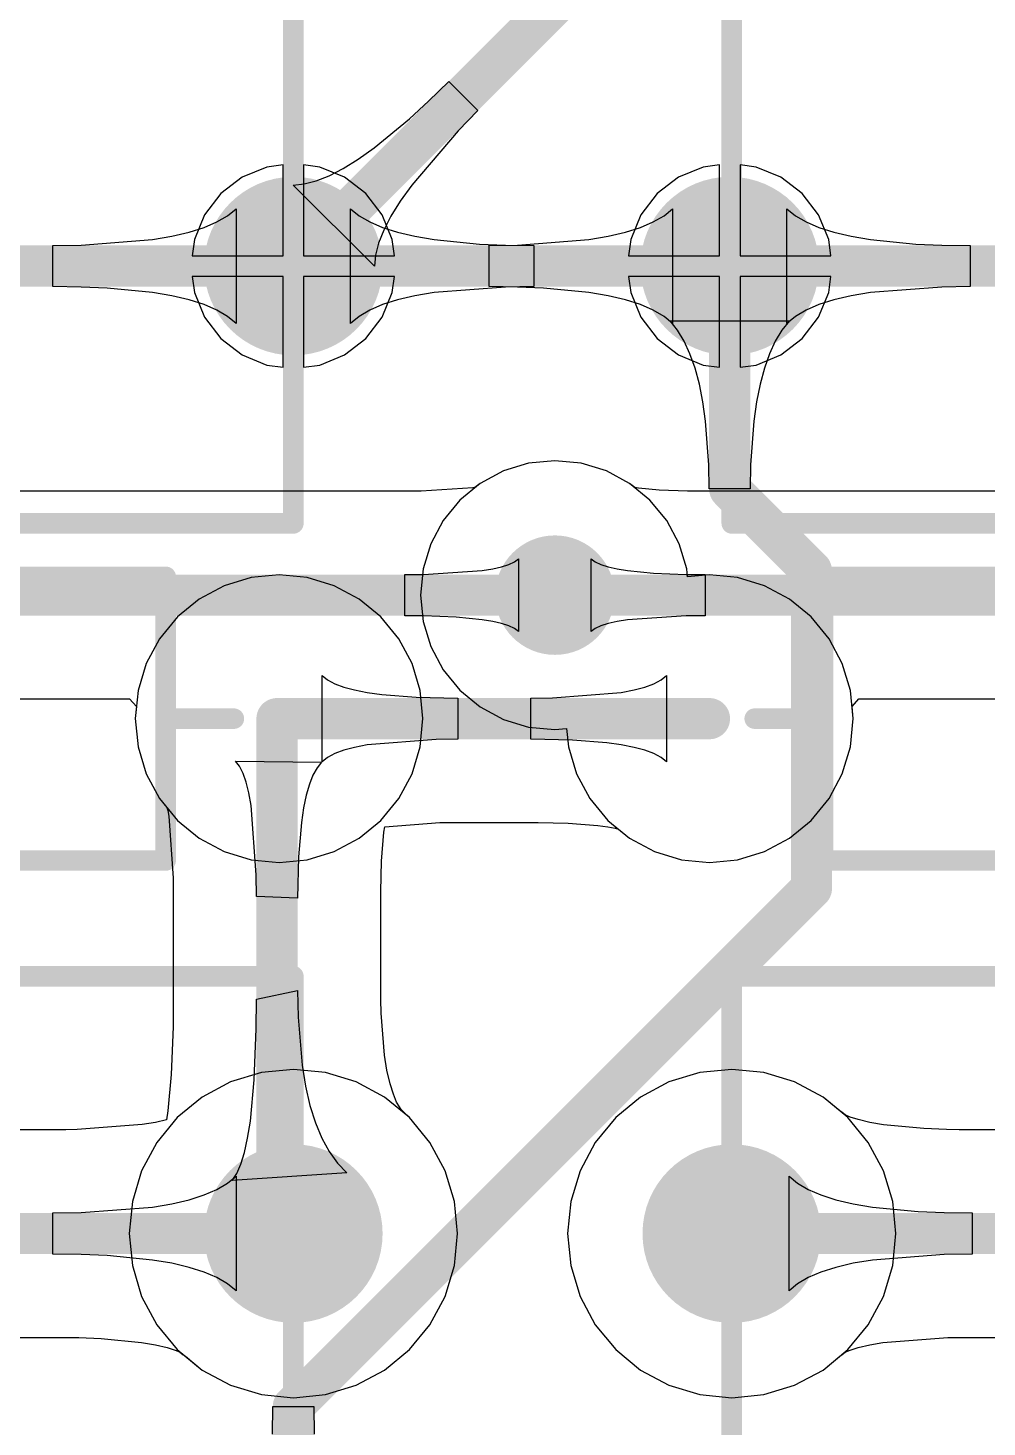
# Model space of a CAD drawing. Header units: millimetres. Extents: x 0 to 140, y 0 to 130.
# Drawn here: x 63.98 to 75.82, y 46 to 63.26 of the extents above; entities that cross this region are included whole.
import ezdxf

# ---------------------------------------------------------------- set-up
doc = ezdxf.new("R2010")
doc.units = ezdxf.units.MM
for name, color, linetype in [('BottomLayer', 5, 'Continuous'), ('BottomSolder', 6, 'Continuous'), ('MultiLayer', 9, 'Continuous'), ('PadHoleLayer', 156, 'Continuous'), ('TopLayer', 1, 'Continuous'), ('TopOverlay', 2, 'Continuous'), ('TopSolder', 216, 'Continuous'), ('ViaHoleLayer', 16, 'Continuous')]:
    doc.layers.add(name, color=color, linetype=linetype)

# ---------------------------------------------------------------- blocks, each defined once
blk = doc.blocks.new('SW_4P_B_22')
at = {"layer": 'BottomLayer'}
h = blk.add_hatch(color=5, dxfattribs=at)
edge = h.paths.add_edge_path()
edge.add_arc((-6.3754, -2.54), 1, 0, 360)
at = {"layer": 'BottomSolder'}
h = blk.add_hatch(color=6, dxfattribs=at)
edge = h.paths.add_edge_path()
edge.add_arc((-6.3754, -2.54), 1.1016, 0, 360)
at = {"layer": 'MultiLayer'}
h = blk.add_hatch(color=9, dxfattribs=at)
edge = h.paths.add_edge_path()
edge.add_arc((-6.3754, -2.54), 1, 0, 360)
at = {"layer": 'PadHoleLayer'}
h = blk.add_hatch(color=156, dxfattribs=at)
edge = h.paths.add_edge_path()
edge.add_arc((-6.3754, -2.54), 0.6, 0, 360)
at = {"layer": 'TopLayer'}
h = blk.add_hatch(color=1, dxfattribs=at)
edge = h.paths.add_edge_path()
edge.add_arc((-6.3754, -2.54), 1, 0, 360)
at = {"layer": 'TopSolder'}
h = blk.add_hatch(color=216, dxfattribs=at)
edge = h.paths.add_edge_path()
edge.add_arc((-6.3754, -2.54), 1.1016, 0, 360)
at = {"layer": 'TopOverlay', "const_width": 0.254}
for points in [[(-6.3754, 5.715), (-6.3754, -5.715)], [(6.3246, -5.715), (-6.3754, -5.715)]]:
    blk.add_lwpolyline(points, dxfattribs=at)
at = {"layer": 'TopOverlay', "const_width": 0.127}
blk.add_lwpolyline([(-6.4389, -5.715, 1), (-6.3119, -5.715, 1)], format="xyb", close=True, dxfattribs=at)
blk.add_lwpolyline([(-6.4389, -5.715, 1), (-6.3119, -5.715, 1)], format="xyb", close=True, dxfattribs=at)
blk = doc.blocks.new('SW_4P_B_23')
at = {"layer": 'BottomLayer'}
h = blk.add_hatch(color=5, dxfattribs=at)
edge = h.paths.add_edge_path()
edge.add_arc((6.35, 2.54), 1, 0, 360)
at = {"layer": 'BottomSolder'}
h = blk.add_hatch(color=6, dxfattribs=at)
edge = h.paths.add_edge_path()
edge.add_arc((6.35, 2.54), 1.1016, 0, 360)
at = {"layer": 'MultiLayer'}
h = blk.add_hatch(color=9, dxfattribs=at)
edge = h.paths.add_edge_path()
edge.add_arc((6.35, 2.54), 1, 0, 360)
at = {"layer": 'PadHoleLayer'}
h = blk.add_hatch(color=156, dxfattribs=at)
edge = h.paths.add_edge_path()
edge.add_arc((6.35, 2.54), 0.6, 0, 360)
at = {"layer": 'TopLayer'}
h = blk.add_hatch(color=1, dxfattribs=at)
edge = h.paths.add_edge_path()
edge.add_arc((6.35, 2.54), 1, 0, 360)
at = {"layer": 'TopSolder'}
h = blk.add_hatch(color=216, dxfattribs=at)
edge = h.paths.add_edge_path()
edge.add_arc((6.35, 2.54), 1.1016, 0, 360)
at = {"layer": 'TopOverlay', "const_width": 0.254}
for points in [[(6.3246, 5.715), (-6.3754, 5.715)], [(6.3246, 5.715), (6.3246, -5.715)]]:
    blk.add_lwpolyline(points, dxfattribs=at)
at = {"layer": 'TopOverlay', "const_width": 0.127}
blk.add_lwpolyline([(6.2611, 5.715, 1), (6.3881, 5.715, 1)], format="xyb", close=True, dxfattribs=at)
blk.add_lwpolyline([(6.2611, 5.715, 1), (6.3881, 5.715, 1)], format="xyb", close=True, dxfattribs=at)
blk = doc.blocks.new('SW_4P_B_26')
at = {"layer": 'BottomLayer'}
h = blk.add_hatch(color=5, dxfattribs=at)
edge = h.paths.add_edge_path()
edge.add_arc((6.3246, -2.54), 1, 0, 360)
at = {"layer": 'BottomSolder'}
h = blk.add_hatch(color=6, dxfattribs=at)
edge = h.paths.add_edge_path()
edge.add_arc((6.3246, -2.54), 1.1016, 0, 360)
at = {"layer": 'MultiLayer'}
h = blk.add_hatch(color=9, dxfattribs=at)
edge = h.paths.add_edge_path()
edge.add_arc((6.3246, -2.54), 1, 0, 360)
at = {"layer": 'PadHoleLayer'}
h = blk.add_hatch(color=156, dxfattribs=at)
edge = h.paths.add_edge_path()
edge.add_arc((6.3246, -2.54), 0.6, 0, 360)
at = {"layer": 'TopLayer'}
h = blk.add_hatch(color=1, dxfattribs=at)
edge = h.paths.add_edge_path()
edge.add_arc((6.3246, -2.54), 1, 0, 360)
at = {"layer": 'TopSolder'}
h = blk.add_hatch(color=216, dxfattribs=at)
edge = h.paths.add_edge_path()
edge.add_arc((6.3246, -2.54), 1.1016, 0, 360)
at = {"layer": 'TopOverlay', "const_width": 0.254}
for points in [[(6.3246, 5.715), (6.3246, -5.715)], [(6.3246, -5.715), (-6.3754, -5.715)]]:
    blk.add_lwpolyline(points, dxfattribs=at)
at = {"layer": 'TopOverlay', "const_width": 0.127}
blk.add_lwpolyline([(6.2611, -5.715, 1), (6.3881, -5.715, 1)], format="xyb", close=True, dxfattribs=at)
blk.add_lwpolyline([(6.2611, -5.715, 1), (6.3881, -5.715, 1)], format="xyb", close=True, dxfattribs=at)
blk = doc.blocks.new('_________1_2__33')
at = {"layer": 'BottomLayer'}
h = blk.add_hatch(color=5, dxfattribs=at)
edge = h.paths.add_edge_path()
edge.add_arc((6.4, 0), 0.75, 0, 360)
at = {"layer": 'BottomSolder'}
h = blk.add_hatch(color=6, dxfattribs=at)
edge = h.paths.add_edge_path()
edge.add_arc((6.4, 0), 0.852, 0, 360)
at = {"layer": 'MultiLayer'}
h = blk.add_hatch(color=9, dxfattribs=at)
edge = h.paths.add_edge_path()
edge.add_arc((6.4, 0), 0.75, 0, 360)
at = {"layer": 'PadHoleLayer'}
h = blk.add_hatch(color=156, dxfattribs=at)
edge = h.paths.add_edge_path()
edge.add_arc((6.4, 0), 0.35, 0, 360)
at = {"layer": 'TopLayer'}
h = blk.add_hatch(color=1, dxfattribs=at)
edge = h.paths.add_edge_path()
edge.add_arc((6.4, 0), 0.75, 0, 360)
at = {"layer": 'TopSolder'}
h = blk.add_hatch(color=216, dxfattribs=at)
edge = h.paths.add_edge_path()
edge.add_arc((6.4, 0), 0.852, 0, 360)
at = {"layer": 'TopOverlay', "const_width": 0.254}
for points in [[(-5, 1.75), (5, 1.75)], [(5, -1.75), (5, 1.75)], [(5.08, 0), (5.842, 0)], [(-5, -1.75), (5, -1.75)]]:
    blk.add_lwpolyline(points, dxfattribs=at)
at = {"layer": 'TopOverlay', "const_width": 0.127}
for points in [[(4.937, 1.75, 1), (5.064, 1.75, 1)], [(4.937, 1.75, 1), (5.064, 1.75, 1)], [(5.016, 0, 1), (5.144, 0, 1)], [(5.779, 0, 1), (5.905, 0, 1)], [(4.937, -1.75, 1), (5.064, -1.75, 1)], [(4.937, -1.75, 1), (5.064, -1.75, 1)]]:
    blk.add_lwpolyline(points, format="xyb", close=True, dxfattribs=at)
blk = doc.blocks.new('_________1_2__37')
at = {"layer": 'BottomLayer'}
h = blk.add_hatch(color=5, dxfattribs=at)
edge = h.paths.add_edge_path()
edge.add_arc((-6.4, 0), 0.75, 0, 360)
at = {"layer": 'BottomSolder'}
h = blk.add_hatch(color=6, dxfattribs=at)
edge = h.paths.add_edge_path()
edge.add_arc((-6.4, 0), 0.852, 0, 360)
at = {"layer": 'MultiLayer'}
h = blk.add_hatch(color=9, dxfattribs=at)
edge = h.paths.add_edge_path()
edge.add_arc((-6.4, 0), 0.75, 0, 360)
at = {"layer": 'PadHoleLayer'}
h = blk.add_hatch(color=156, dxfattribs=at)
edge = h.paths.add_edge_path()
edge.add_arc((-6.4, 0), 0.35, 0, 360)
at = {"layer": 'TopLayer'}
h = blk.add_hatch(color=1, dxfattribs=at)
edge = h.paths.add_edge_path()
edge.add_arc((-6.4, 0), 0.75, 0, 360)
at = {"layer": 'TopSolder'}
h = blk.add_hatch(color=216, dxfattribs=at)
edge = h.paths.add_edge_path()
edge.add_arc((-6.4, 0), 0.852, 0, 360)
at = {"layer": 'TopOverlay', "const_width": 0.254}
for points in [[(-5, -1.75), (-5, 1.75)], [(-5, 1.75), (5, 1.75)], [(-5.842, 0), (-5.08, 0)], [(-5, -1.75), (5, -1.75)]]:
    blk.add_lwpolyline(points, dxfattribs=at)
at = {"layer": 'TopOverlay', "const_width": 0.127}
for points in [[(-5.064, 1.75, 1), (-4.937, 1.75, 1)], [(-5.064, 1.75, 1), (-4.937, 1.75, 1)], [(-5.905, 0, 1), (-5.779, 0, 1)], [(-5.144, 0, 1), (-5.016, 0, 1)], [(-5.064, -1.75, 1), (-4.937, -1.75, 1)], [(-5.064, -1.75, 1), (-4.937, -1.75, 1)]]:
    blk.add_lwpolyline(points, format="xyb", close=True, dxfattribs=at)
blk = doc.blocks.new('SW_4P_B_44')
at = {"layer": 'BottomLayer'}
h = blk.add_hatch(color=5, dxfattribs=at)
edge = h.paths.add_edge_path()
edge.add_arc((-6.3754, 2.54), 1, 0, 360)
at = {"layer": 'BottomSolder'}
h = blk.add_hatch(color=6, dxfattribs=at)
edge = h.paths.add_edge_path()
edge.add_arc((-6.3754, 2.54), 1.1016, 0, 360)
at = {"layer": 'MultiLayer'}
h = blk.add_hatch(color=9, dxfattribs=at)
edge = h.paths.add_edge_path()
edge.add_arc((-6.3754, 2.54), 1, 0, 360)
at = {"layer": 'PadHoleLayer'}
h = blk.add_hatch(color=156, dxfattribs=at)
edge = h.paths.add_edge_path()
edge.add_arc((-6.3754, 2.54), 0.6, 0, 360)
at = {"layer": 'TopLayer'}
h = blk.add_hatch(color=1, dxfattribs=at)
edge = h.paths.add_edge_path()
edge.add_arc((-6.3754, 2.54), 1, 0, 360)
at = {"layer": 'TopSolder'}
h = blk.add_hatch(color=216, dxfattribs=at)
edge = h.paths.add_edge_path()
edge.add_arc((-6.3754, 2.54), 1.1016, 0, 360)
at = {"layer": 'TopOverlay', "const_width": 0.254}
for points in [[(6.3246, 5.715), (-6.3754, 5.715)], [(-6.3754, 5.715), (-6.3754, -5.715)]]:
    blk.add_lwpolyline(points, dxfattribs=at)
at = {"layer": 'TopOverlay', "const_width": 0.127}
blk.add_lwpolyline([(-6.4389, 5.715, 1), (-6.3119, 5.715, 1)], format="xyb", close=True, dxfattribs=at)
blk.add_lwpolyline([(-6.4389, 5.715, 1), (-6.3119, 5.715, 1)], format="xyb", close=True, dxfattribs=at)

msp = doc.modelspace()

# ---------------------------------------------------------------- hatches: boundary and pattern name
at = {"layer": 'BottomLayer'}
h = msp.add_hatch(color=5, dxfattribs=at)
edge = h.paths.add_edge_path()
edge.add_arc((70.485, 56.261), 0.635, 0, 360)
at = {"layer": 'BottomSolder'}
h = msp.add_hatch(color=6, dxfattribs=at)
edge = h.paths.add_edge_path()
edge.add_arc((70.485, 56.261), 0.737, 0, 360)
at = {"layer": 'TopLayer'}
h = msp.add_hatch(color=1, dxfattribs=at)
edge = h.paths.add_edge_path()
edge.add_arc((70.485, 56.261), 0.635, 0, 360)
at = {"layer": 'TopSolder'}
h = msp.add_hatch(color=216, dxfattribs=at)
edge = h.paths.add_edge_path()
edge.add_arc((70.485, 56.261), 0.737, 0, 360)
at = {"layer": 'ViaHoleLayer'}
h = msp.add_hatch(color=16, dxfattribs=at)
edge = h.paths.add_edge_path()
edge.add_arc((70.485, 56.261), 0.356, 0, 360)

# ---------------------------------------------------------------- linework, layer by layer
at = {"layer": 'BottomLayer'}
for p, q in [((66.93, 61.543), (66.625, 61.416)), ((67.131, 61.569), (66.93, 61.543)), ((67.131, 60.448), (67.131, 61.569)), ((67.585, 61.543), (67.385, 61.569)), ((67.385, 61.569), (67.385, 60.448)), ((67.89, 61.416), (67.585, 61.543)), ((72.314, 61.543), (72.009, 61.416)), ((72.515, 61.569), (72.314, 61.543)), ((72.515, 60.448), (72.515, 61.569)), ((72.969, 61.543), (72.769, 61.569)), ((72.769, 61.569), (72.769, 60.448)), ((73.274, 61.416), (72.969, 61.543)), ((66.625, 61.416), (66.363, 61.215)), ((68.152, 61.215), (67.89, 61.416)), ((72.009, 61.416), (71.747, 61.215)), ((73.536, 61.215), (73.274, 61.416)), ((66.363, 61.215), (66.162, 60.953)), ((68.353, 60.953), (68.152, 61.215)), ((71.747, 61.215), (71.546, 60.953)), ((73.737, 60.953), (73.536, 61.215)), ((66.162, 60.953), (66.036, 60.648)), ((66.315, 60.865), (66.447, 60.942)), ((66.447, 60.942), (66.551, 61.029)), ((66.551, 61.029), (66.551, 59.613)), ((67.964, 59.613), (67.964, 61.029)), ((67.964, 61.029), (68.069, 60.942)), ((68.069, 60.942), (68.2, 60.865)), ((68.479, 60.648), (68.353, 60.953)), ((71.546, 60.953), (71.42, 60.648)), ((71.699, 60.865), (71.831, 60.942)), ((71.831, 60.942), (71.935, 61.029)), ((71.935, 61.029), (71.935, 59.613)), ((73.348, 59.613), (73.348, 61.029)), ((73.348, 61.029), (73.453, 60.942)), ((73.453, 60.942), (73.584, 60.865)), ((73.863, 60.648), (73.737, 60.953)), ((65.971, 60.738), (66.157, 60.797)), ((66.157, 60.797), (66.315, 60.865)), ((68.2, 60.865), (68.359, 60.797)), ((68.359, 60.797), (68.544, 60.738)), ((71.355, 60.738), (71.541, 60.797)), ((71.541, 60.797), (71.699, 60.865)), ((73.584, 60.865), (73.743, 60.797)), ((73.743, 60.797), (73.928, 60.738)), ((64.638, 60.58), (65.519, 60.648)), ((65.519, 60.648), (65.759, 60.688)), ((65.759, 60.688), (65.971, 60.738)), ((66.036, 60.648), (66.01, 60.448)), ((68.506, 60.448), (68.479, 60.648)), ((68.544, 60.738), (68.757, 60.688)), ((68.757, 60.688), (68.996, 60.648)), ((68.996, 60.648), (69.556, 60.593)), ((69.556, 60.593), (69.877, 60.58)), ((70.022, 60.58), (70.903, 60.648)), ((70.903, 60.648), (71.143, 60.688)), ((71.143, 60.688), (71.355, 60.738)), ((71.42, 60.648), (71.394, 60.448)), ((73.89, 60.448), (73.863, 60.648)), ((73.928, 60.738), (74.141, 60.688)), ((74.141, 60.688), (74.38, 60.648)), ((74.38, 60.648), (74.94, 60.593)), ((74.94, 60.593), (75.261, 60.58)), ((64.291, 60.575), (64.638, 60.58)), ((64.291, 60.067), (64.291, 60.575)), ((66.01, 60.448), (67.131, 60.448)), ((67.385, 60.448), (68.506, 60.448)), ((69.674, 60.575), (70.022, 60.58)), ((69.674, 60.067), (69.674, 60.575)), ((69.877, 60.58), (70.225, 60.575)), ((70.225, 60.575), (70.225, 60.067)), ((71.394, 60.448), (72.515, 60.448)), ((72.769, 60.448), (73.89, 60.448)), ((75.261, 60.58), (75.609, 60.575)), ((75.609, 60.575), (75.609, 60.067)), ((67.131, 60.194), (66.01, 60.194)), ((66.01, 60.194), (66.036, 59.994)), ((67.131, 59.073), (67.131, 60.194)), ((68.506, 60.194), (67.385, 60.194)), ((67.385, 60.194), (67.385, 59.073)), ((68.479, 59.994), (68.506, 60.194)), ((72.515, 60.194), (71.394, 60.194)), ((71.394, 60.194), (71.42, 59.994)), ((72.515, 59.073), (72.515, 60.194)), ((73.89, 60.194), (72.769, 60.194)), ((72.769, 60.194), (72.769, 59.073)), ((73.863, 59.994), (73.89, 60.194)), ((64.638, 60.062), (64.291, 60.067)), ((64.959, 60.049), (64.638, 60.062)), ((65.519, 59.994), (64.959, 60.049)), ((65.759, 59.954), (65.519, 59.994)), ((65.971, 59.904), (65.759, 59.954)), ((66.157, 59.845), (65.971, 59.904)), ((66.036, 59.994), (66.162, 59.689)), ((68.353, 59.689), (68.479, 59.994)), ((68.544, 59.904), (68.359, 59.845)), ((68.757, 59.954), (68.544, 59.904)), ((68.996, 59.994), (68.757, 59.954)), ((69.877, 60.062), (68.996, 59.994)), ((70.022, 60.062), (69.674, 60.067)), ((70.225, 60.067), (69.877, 60.062)), ((70.343, 60.049), (70.022, 60.062)), ((70.903, 59.994), (70.343, 60.049)), ((71.143, 59.954), (70.903, 59.994)), ((71.355, 59.904), (71.143, 59.954)), ((71.541, 59.845), (71.355, 59.904)), ((71.42, 59.994), (71.546, 59.689)), ((73.737, 59.689), (73.863, 59.994)), ((73.928, 59.904), (73.743, 59.845)), ((74.141, 59.954), (73.928, 59.904)), ((74.38, 59.994), (74.141, 59.954)), ((75.261, 60.062), (74.38, 59.994)), ((75.609, 60.067), (75.261, 60.062)), ((66.315, 59.777), (66.157, 59.845)), ((66.447, 59.7), (66.315, 59.777)), ((68.2, 59.777), (68.069, 59.7)), ((68.359, 59.845), (68.2, 59.777)), ((71.699, 59.777), (71.541, 59.845)), ((71.831, 59.7), (71.699, 59.777)), ((73.584, 59.777), (73.453, 59.7)), ((73.743, 59.845), (73.584, 59.777)), ((66.162, 59.689), (66.363, 59.427)), ((66.551, 59.613), (66.447, 59.7)), ((68.069, 59.7), (67.964, 59.613)), ((68.152, 59.427), (68.353, 59.689)), ((71.546, 59.689), (71.747, 59.427)), ((71.935, 59.613), (71.831, 59.7)), ((71.997, 59.529), (71.906, 59.644)), ((71.906, 59.644), (73.378, 59.644)), ((73.378, 59.644), (73.286, 59.529)), ((73.453, 59.7), (73.348, 59.613)), ((73.536, 59.427), (73.737, 59.689)), ((66.363, 59.427), (66.625, 59.226)), ((67.89, 59.226), (68.152, 59.427)), ((71.747, 59.427), (72.009, 59.226)), ((72.079, 59.393), (71.997, 59.529)), ((72.151, 59.237), (72.079, 59.393)), ((73.204, 59.393), (73.132, 59.237)), ((73.286, 59.529), (73.204, 59.393)), ((73.274, 59.226), (73.536, 59.427)), ((66.625, 59.226), (66.93, 59.099)), ((67.585, 59.099), (67.89, 59.226)), ((72.009, 59.226), (72.314, 59.099)), ((72.214, 59.061), (72.151, 59.237)), ((72.969, 59.099), (73.274, 59.226)), ((73.132, 59.237), (73.069, 59.061)), ((66.93, 59.099), (67.131, 59.073)), ((67.385, 59.073), (67.585, 59.099)), ((72.267, 58.864), (72.214, 59.061)), ((72.314, 59.099), (72.515, 59.073)), ((72.769, 59.073), (72.969, 59.099)), ((73.069, 59.061), (73.016, 58.864)), ((72.311, 58.646), (72.267, 58.864)), ((73.016, 58.864), (72.973, 58.646)), ((72.344, 58.408), (72.311, 58.646)), ((72.973, 58.646), (72.939, 58.408)), ((72.383, 57.87), (72.344, 58.408)), ((72.939, 58.408), (72.9, 57.87)), ((70.161, 57.888), (69.85, 57.794)), ((70.485, 57.92), (70.161, 57.888)), ((70.809, 57.888), (70.485, 57.92)), ((71.12, 57.794), (70.809, 57.888)), ((72.388, 57.571), (72.383, 57.87)), ((72.9, 57.87), (72.896, 57.571)), ((69.85, 57.794), (69.563, 57.64)), ((71.407, 57.64), (71.12, 57.794)), ((68.835, 57.542), (63.091, 57.542)), ((69.471, 57.583), (68.835, 57.542)), ((69.499, 57.588), (69.471, 57.583)), ((69.563, 57.64), (69.499, 57.588)), ((71.658, 57.434), (71.407, 57.64)), ((72.896, 57.571), (72.388, 57.571)), ((71.864, 57.183), (71.658, 57.434)), ((72.018, 56.896), (71.864, 57.183)), ((72.112, 56.585), (72.018, 56.896)), ((69.828, 56.611), (69.918, 56.64)), ((69.918, 56.64), (69.987, 56.673)), ((69.987, 56.673), (70.036, 56.71)), ((70.036, 56.71), (70.036, 55.812)), ((68.633, 56.515), (68.864, 56.517)), ((68.633, 56.007), (68.633, 56.515)), ((68.864, 56.517), (69.588, 56.564)), ((69.588, 56.564), (69.718, 56.585)), ((69.718, 56.585), (69.828, 56.611)), ((72.122, 56.485), (72.112, 56.585)), ((72.392, 56.512), (72.122, 56.485)), ((72.738, 56.477), (72.392, 56.512)), ((73.071, 56.376), (72.738, 56.477)), ((73.378, 56.212), (73.071, 56.376)), ((73.646, 55.992), (73.378, 56.212)), ((68.864, 56.005), (68.633, 56.007)), ((69.267, 55.989), (68.864, 56.005)), ((69.588, 55.958), (69.267, 55.989)), ((69.718, 55.937), (69.588, 55.958)), ((69.828, 55.911), (69.718, 55.937)), ((73.867, 55.723), (73.646, 55.992)), ((69.918, 55.882), (69.828, 55.911)), ((69.987, 55.849), (69.918, 55.882)), ((70.036, 55.812), (69.987, 55.849)), ((74.031, 55.416), (73.867, 55.723)), ((74.132, 55.083), (74.031, 55.416)), ((67.612, 54.206), (67.612, 55.268)), ((67.612, 55.268), (67.679, 55.215)), ((71.795, 55.215), (71.862, 55.268)), ((71.862, 55.268), (71.862, 54.206)), ((67.679, 55.215), (67.768, 55.168)), ((67.768, 55.168), (67.879, 55.127)), ((67.879, 55.127), (68.013, 55.091)), ((68.013, 55.091), (68.17, 55.06)), ((71.304, 55.06), (71.461, 55.091)), ((71.461, 55.091), (71.595, 55.127)), ((71.595, 55.127), (71.706, 55.168)), ((71.706, 55.168), (71.795, 55.215)), ((74.166, 54.737), (74.132, 55.083)), ((56.127, 54.98), (65.237, 54.98)), ((65.237, 54.98), (65.322, 54.886)), ((68.17, 55.06), (68.349, 55.035)), ((68.349, 55.035), (68.773, 55.002)), ((68.773, 55.002), (69.288, 54.991)), ((69.288, 54.991), (69.288, 54.483)), ((70.186, 54.991), (70.454, 54.994)), ((70.186, 54.483), (70.186, 54.991)), ((70.454, 54.994), (71.304, 55.06)), ((65.322, 54.886), (65.308, 54.737)), ((65.308, 54.737), (65.342, 54.391)), ((74.132, 54.391), (74.166, 54.737)), ((65.342, 54.391), (65.443, 54.058)), ((68.013, 54.383), (67.879, 54.347)), ((68.17, 54.414), (68.013, 54.383)), ((69.019, 54.48), (68.17, 54.414)), ((69.288, 54.483), (69.019, 54.48)), ((70.701, 54.472), (70.186, 54.483)), ((71.125, 54.439), (70.701, 54.472)), ((71.304, 54.414), (71.125, 54.439)), ((71.461, 54.383), (71.304, 54.414)), ((71.595, 54.347), (71.461, 54.383)), ((74.031, 54.058), (74.132, 54.391)), ((66.594, 54.149), (66.545, 54.213)), ((66.545, 54.213), (67.607, 54.201)), ((67.679, 54.259), (67.612, 54.206)), ((67.768, 54.306), (67.679, 54.259)), ((67.879, 54.347), (67.768, 54.306)), ((71.706, 54.306), (71.595, 54.347)), ((71.795, 54.259), (71.706, 54.306)), ((71.862, 54.206), (71.795, 54.259)), ((65.443, 54.058), (65.607, 53.751)), ((66.638, 54.062), (66.594, 54.149)), ((66.676, 53.952), (66.638, 54.062)), ((67.5, 54.041), (67.455, 53.928)), ((67.55, 54.132), (67.5, 54.041)), ((67.607, 54.201), (67.55, 54.132)), ((73.867, 53.751), (74.031, 54.058)), ((66.71, 53.82), (66.676, 53.952)), ((67.455, 53.928), (67.417, 53.793)), ((65.607, 53.751), (65.698, 53.64)), ((66.738, 53.664), (66.71, 53.82)), ((67.417, 53.793), (67.384, 53.636)), ((73.646, 53.482), (73.867, 53.751)), ((65.698, 53.64), (65.707, 53.603)), ((65.707, 53.603), (65.72, 53.535)), ((65.72, 53.535), (65.775, 52.77)), ((66.799, 52.812), (66.738, 53.664)), ((67.384, 53.636), (67.357, 53.457)), ((67.357, 53.457), (67.322, 53.034)), ((68.346, 52.979), (68.376, 53.338)), ((68.376, 53.338), (68.385, 53.403)), ((68.385, 53.403), (69.065, 53.456)), ((69.065, 53.456), (69.081, 53.456)), ((69.081, 53.456), (70.277, 53.456)), ((70.277, 53.456), (70.65, 53.448)), ((70.65, 53.448), (71.015, 53.419)), ((71.015, 53.419), (71.136, 53.403)), ((71.136, 53.403), (71.229, 53.384)), ((71.229, 53.384), (71.269, 53.374)), ((71.269, 53.374), (71.406, 53.262)), ((73.378, 53.262), (73.646, 53.482)), ((71.406, 53.262), (71.713, 53.098)), ((73.071, 53.098), (73.378, 53.262)), ((67.322, 53.034), (67.31, 52.522)), ((71.713, 53.098), (72.045, 52.997)), ((72.045, 52.997), (72.392, 52.962)), ((72.392, 52.962), (72.738, 52.997)), ((72.738, 52.997), (73.071, 53.098)), ((68.337, 52.605), (68.346, 52.979)), ((65.775, 52.77), (65.775, 52.767)), ((65.775, 52.767), (65.775, 51.013)), ((66.802, 52.541), (66.799, 52.812)), ((67.31, 52.522), (66.802, 52.541)), ((68.337, 51.273), (68.337, 52.605)), ((66.799, 50.912), (66.802, 51.274)), ((66.802, 51.274), (67.31, 51.383)), ((67.31, 51.383), (67.316, 51.052)), ((68.34, 51.103), (68.337, 51.273)), ((68.383, 50.586), (68.34, 51.103)), ((65.774, 50.935), (65.752, 50.347)), ((65.775, 51.013), (65.774, 50.935)), ((67.316, 51.052), (67.365, 50.461)), ((66.775, 50.279), (66.799, 50.912)), ((68.413, 50.399), (68.383, 50.586)), ((67.365, 50.461), (67.407, 50.201)), ((72.667, 50.41), (72.272, 50.371)), ((73.062, 50.371), (72.667, 50.41)), ((65.752, 50.347), (65.71, 49.899)), ((66.727, 49.771), (66.775, 50.279)), ((68.451, 50.233), (68.413, 50.399)), ((68.493, 50.103), (68.451, 50.233)), ((71.892, 50.256), (71.542, 50.068)), ((72.272, 50.371), (71.892, 50.256)), ((73.442, 50.256), (73.062, 50.371)), ((73.793, 50.068), (73.442, 50.256)), ((67.407, 50.201), (67.462, 49.964)), ((68.532, 50.007), (68.493, 50.103)), ((71.542, 50.068), (71.235, 49.816)), ((74, 49.898), (73.793, 50.068)), ((65.71, 49.899), (65.692, 49.788)), ((67.462, 49.964), (67.529, 49.751)), ((68.566, 49.946), (68.532, 50.007)), ((68.588, 49.916), (68.566, 49.946)), ((68.652, 49.85), (68.588, 49.916)), ((74.026, 49.882), (74, 49.898)), ((65.394, 49.729), (64.592, 49.667)), ((65.556, 49.756), (65.394, 49.729)), ((65.692, 49.788), (65.556, 49.756)), ((66.694, 49.563), (66.727, 49.771)), ((67.529, 49.751), (67.608, 49.562)), ((68.657, 49.844), (68.652, 49.85)), ((68.69, 49.816), (68.657, 49.844)), ((68.942, 49.509), (68.69, 49.816)), ((71.235, 49.816), (70.983, 49.509)), ((74.067, 49.848), (74.026, 49.882)), ((74.073, 49.845), (74.067, 49.848)), ((74.126, 49.822), (74.073, 49.845)), ((74.226, 49.79), (74.126, 49.822)), ((74.369, 49.756), (74.226, 49.79)), ((74.541, 49.727), (74.369, 49.756)), ((75.037, 49.679), (74.541, 49.727)), ((64.452, 49.665), (63.141, 49.665)), ((64.592, 49.667), (64.452, 49.665)), ((66.655, 49.386), (66.694, 49.563)), ((67.608, 49.562), (67.699, 49.396)), ((75.315, 49.667), (75.037, 49.679)), ((75.473, 49.665), (75.315, 49.667)), ((76.784, 49.665), (75.473, 49.665)), ((66.61, 49.239), (66.655, 49.386)), ((67.699, 49.396), (67.802, 49.254)), ((69.129, 49.159), (68.942, 49.509)), ((70.983, 49.509), (70.796, 49.159)), ((66.559, 49.124), (66.61, 49.239)), ((67.802, 49.254), (67.918, 49.135)), ((66.447, 49.005), (66.551, 49.092)), ((67.918, 49.135), (66.502, 49.039)), ((66.502, 49.039), (66.559, 49.124)), ((66.551, 49.092), (66.551, 47.676)), ((69.245, 48.779), (69.129, 49.159)), ((70.796, 49.159), (70.68, 48.779)), ((73.374, 47.676), (73.374, 49.092)), ((73.374, 49.092), (73.478, 49.005)), ((65.971, 48.801), (66.157, 48.86)), ((66.157, 48.86), (66.315, 48.928)), ((66.315, 48.928), (66.447, 49.005)), ((73.478, 49.005), (73.609, 48.928)), ((73.609, 48.928), (73.768, 48.86)), ((73.768, 48.86), (73.953, 48.801)), ((64.638, 48.643), (65.519, 48.711)), ((65.519, 48.711), (65.759, 48.751)), ((65.759, 48.751), (65.971, 48.801)), ((69.283, 48.384), (69.245, 48.779)), ((70.68, 48.779), (70.641, 48.384)), ((73.953, 48.801), (74.166, 48.751)), ((74.166, 48.751), (74.405, 48.711)), ((74.405, 48.711), (74.966, 48.656)), ((64.291, 48.638), (64.638, 48.643)), ((64.291, 48.13), (64.291, 48.638)), ((74.966, 48.656), (75.287, 48.643)), ((75.287, 48.643), (75.634, 48.638)), ((75.634, 48.638), (75.634, 48.13)), ((69.245, 47.989), (69.283, 48.384)), ((70.641, 48.384), (70.68, 47.989)), ((64.638, 48.125), (64.291, 48.13)), ((64.959, 48.112), (64.638, 48.125)), ((65.519, 48.057), (64.959, 48.112)), ((65.759, 48.017), (65.519, 48.057)), ((65.971, 47.967), (65.759, 48.017)), ((69.129, 47.609), (69.245, 47.989)), ((70.68, 47.989), (70.796, 47.609)), ((74.166, 48.017), (73.953, 47.967)), ((74.405, 48.057), (74.166, 48.017)), ((75.287, 48.125), (74.405, 48.057)), ((75.634, 48.13), (75.287, 48.125)), ((66.157, 47.908), (65.971, 47.967)), ((66.315, 47.84), (66.157, 47.908)), ((66.447, 47.763), (66.315, 47.84)), ((73.609, 47.84), (73.478, 47.763)), ((73.768, 47.908), (73.609, 47.84)), ((73.953, 47.967), (73.768, 47.908)), ((66.551, 47.676), (66.447, 47.763)), ((73.478, 47.763), (73.374, 47.676)), ((68.942, 47.259), (69.129, 47.609)), ((70.796, 47.609), (70.983, 47.259)), ((68.69, 46.952), (68.942, 47.259)), ((70.983, 47.259), (71.235, 46.952)), ((57.364, 47.103), (64.452, 47.103)), ((64.452, 47.103), (64.61, 47.101)), ((64.61, 47.101), (64.888, 47.089)), ((64.888, 47.089), (65.384, 47.041)), ((65.384, 47.041), (65.556, 47.012)), ((65.556, 47.012), (65.699, 46.978)), ((65.699, 46.978), (65.799, 46.946)), ((68.383, 46.7), (68.69, 46.952)), ((71.235, 46.952), (71.542, 46.7)), ((74.126, 46.946), (74.226, 46.978)), ((74.226, 46.978), (74.369, 47.012)), ((74.369, 47.012), (74.531, 47.039)), ((74.531, 47.039), (75.333, 47.101)), ((75.333, 47.101), (75.473, 47.103)), ((75.473, 47.103), (82.561, 47.103)), ((65.799, 46.946), (65.852, 46.923)), ((65.852, 46.923), (65.857, 46.92)), ((65.857, 46.92), (65.899, 46.886)), ((65.899, 46.886), (65.925, 46.87)), ((65.925, 46.87), (66.132, 46.7)), ((73.793, 46.7), (74, 46.87)), ((74, 46.87), (74.026, 46.886)), ((74.026, 46.886), (74.067, 46.92)), ((74.067, 46.92), (74.073, 46.923)), ((74.073, 46.923), (74.126, 46.946)), ((66.132, 46.7), (66.483, 46.512)), ((68.033, 46.512), (68.383, 46.7)), ((71.542, 46.7), (71.892, 46.512)), ((73.442, 46.512), (73.793, 46.7)), ((66.483, 46.512), (66.863, 46.397)), ((67.653, 46.397), (68.033, 46.512)), ((71.892, 46.512), (72.272, 46.397)), ((73.062, 46.397), (73.442, 46.512)), ((66.863, 46.397), (67.258, 46.358)), ((67.258, 46.358), (67.653, 46.397)), ((72.272, 46.397), (72.667, 46.358)), ((72.667, 46.358), (73.062, 46.397)), ((66.999, 45.909), (67.004, 46.251)), ((67.004, 46.251), (67.512, 46.251)), ((67.512, 46.251), (67.516, 45.909))]:
    msp.add_line(p, q, dxfattribs=at)
at = {"layer": 'BottomLayer', "const_width": 0.508}
for points in [[(54.532, 60.321), (67.258, 60.321)], [(67.258, 60.321), (72.642, 60.321)], [(72.642, 57.571), (72.642, 60.321)], [(72.642, 60.321), (85.367, 60.321)], [(72.642, 57.571), (73.65, 56.563)], [(73.65, 52.643), (73.65, 56.563)], [(35.179, 56.261), (70.485, 56.261)], [(67.056, 48.586), (67.056, 54.737)], [(67.056, 54.737), (72.392, 54.737)], [(67.258, 46.251), (73.65, 52.643)], [(67.056, 48.586), (67.258, 48.384)], [(54.558, 48.384), (67.258, 48.384)], [(72.667, 48.384), (85.367, 48.384)], [(67.258, 43.304), (67.258, 46.251)]]:
    msp.add_lwpolyline(points, dxfattribs=at)
at = {"layer": 'BottomLayer', "const_width": 0.254}
for points in [[(67.131, 60.321, 1), (67.385, 60.321, 1)], [(67.131, 60.321, 1), (67.385, 60.321, 1)], [(72.515, 60.321, 1), (72.769, 60.321, 1)], [(72.515, 60.321, 1), (72.769, 60.321, 1)], [(72.515, 60.321, 1), (72.769, 60.321, 1)], [(72.515, 57.571, 1), (72.769, 57.571, 1)], [(72.515, 57.571, 1), (72.769, 57.571, 1)], [(73.523, 56.563, 1), (73.777, 56.563, 1)], [(73.523, 56.563, 1), (73.777, 56.563, 1)], [(70.358, 56.261, 1), (70.612, 56.261, 1)], [(66.929, 54.737, 1), (67.183, 54.737, 1)], [(66.929, 54.737, 1), (67.183, 54.737, 1)], [(72.265, 54.737, 1), (72.519, 54.737, 1)], [(73.523, 52.643, 1), (73.777, 52.643, 1)], [(73.523, 52.643, 1), (73.777, 52.643, 1)], [(66.929, 48.586, 1), (67.183, 48.586, 1)], [(66.929, 48.586, 1), (67.183, 48.586, 1)], [(67.131, 48.384, 1), (67.385, 48.384, 1)], [(67.131, 48.384, 1), (67.385, 48.384, 1)], [(72.54, 48.384, 1), (72.794, 48.384, 1)], [(67.131, 46.251, 1), (67.385, 46.251, 1)], [(67.131, 46.251, 1), (67.385, 46.251, 1)]]:
    msp.add_lwpolyline(points, format="xyb", close=True, dxfattribs=at)
at = {"layer": 'TopLayer'}
for p, q in [((68.927, 62.356), (69.176, 62.599)), ((69.176, 62.599), (69.535, 62.24)), ((68.691, 62.139), (68.927, 62.356)), ((69.535, 62.24), (69.293, 61.99)), ((68.256, 61.781), (68.691, 62.139)), ((69.293, 61.99), (68.718, 61.319)), ((67.872, 61.526), (68.058, 61.641)), ((68.058, 61.641), (68.256, 61.781)), ((66.93, 61.543), (66.625, 61.416)), ((67.131, 61.569), (66.93, 61.543)), ((67.131, 60.448), (67.131, 61.569)), ((67.585, 61.543), (67.385, 61.569)), ((67.385, 61.569), (67.385, 60.448)), ((67.89, 61.416), (67.585, 61.543)), ((67.699, 61.436), (67.872, 61.526)), ((72.314, 61.543), (72.009, 61.416)), ((72.515, 61.569), (72.314, 61.543)), ((72.515, 60.448), (72.515, 61.569)), ((72.969, 61.543), (72.769, 61.569)), ((72.769, 61.569), (72.769, 60.448)), ((73.274, 61.416), (72.969, 61.543)), ((66.625, 61.416), (66.363, 61.215)), ((67.257, 61.321), (67.392, 61.334)), ((68.258, 60.32), (67.257, 61.321)), ((67.392, 61.334), (67.539, 61.372)), ((67.539, 61.372), (67.699, 61.436)), ((68.152, 61.215), (67.89, 61.416)), ((68.718, 61.319), (68.577, 61.121)), ((72.009, 61.416), (71.747, 61.215)), ((73.536, 61.215), (73.274, 61.416)), ((66.363, 61.215), (66.162, 60.953)), ((68.353, 60.953), (68.152, 61.215)), ((68.577, 61.121), (68.462, 60.936)), ((71.747, 61.215), (71.546, 60.953)), ((73.737, 60.953), (73.536, 61.215)), ((66.162, 60.953), (66.036, 60.648)), ((68.479, 60.648), (68.353, 60.953)), ((68.462, 60.936), (68.373, 60.763)), ((71.546, 60.953), (71.42, 60.648)), ((73.863, 60.648), (73.737, 60.953)), ((68.373, 60.763), (68.309, 60.603)), ((66.036, 60.648), (66.01, 60.448)), ((68.309, 60.603), (68.271, 60.455)), ((68.506, 60.448), (68.479, 60.648)), ((71.42, 60.648), (71.394, 60.448)), ((73.89, 60.448), (73.863, 60.648)), ((66.01, 60.448), (67.131, 60.448)), ((67.385, 60.448), (68.506, 60.448)), ((68.271, 60.455), (68.258, 60.32)), ((71.394, 60.448), (72.515, 60.448)), ((72.769, 60.448), (73.89, 60.448)), ((67.131, 60.194), (66.01, 60.194)), ((66.01, 60.194), (66.036, 59.994)), ((67.131, 59.073), (67.131, 60.194)), ((68.506, 60.194), (67.385, 60.194)), ((67.385, 60.194), (67.385, 59.073)), ((68.479, 59.994), (68.506, 60.194)), ((72.515, 60.194), (71.394, 60.194)), ((71.394, 60.194), (71.42, 59.994)), ((72.515, 59.073), (72.515, 60.194)), ((73.89, 60.194), (72.769, 60.194)), ((72.769, 60.194), (72.769, 59.073)), ((73.863, 59.994), (73.89, 60.194)), ((66.036, 59.994), (66.162, 59.689)), ((68.353, 59.689), (68.479, 59.994)), ((71.42, 59.994), (71.546, 59.689)), ((73.737, 59.689), (73.863, 59.994)), ((66.162, 59.689), (66.363, 59.427)), ((68.152, 59.427), (68.353, 59.689)), ((71.546, 59.689), (71.747, 59.427)), ((73.536, 59.427), (73.737, 59.689)), ((66.363, 59.427), (66.625, 59.226)), ((67.89, 59.226), (68.152, 59.427)), ((71.747, 59.427), (72.009, 59.226)), ((73.274, 59.226), (73.536, 59.427)), ((66.625, 59.226), (66.93, 59.099)), ((67.585, 59.099), (67.89, 59.226)), ((72.009, 59.226), (72.314, 59.099)), ((72.969, 59.099), (73.274, 59.226)), ((66.93, 59.099), (67.131, 59.073)), ((67.385, 59.073), (67.585, 59.099)), ((72.314, 59.099), (72.515, 59.073)), ((72.769, 59.073), (72.969, 59.099)), ((70.161, 57.888), (69.85, 57.794)), ((70.485, 57.92), (70.161, 57.888)), ((70.809, 57.888), (70.485, 57.92)), ((71.12, 57.794), (70.809, 57.888)), ((69.85, 57.794), (69.563, 57.64)), ((71.407, 57.64), (71.12, 57.794)), ((69.563, 57.64), (69.312, 57.434)), ((71.471, 57.588), (71.407, 57.64)), ((71.515, 57.58), (71.471, 57.588)), ((71.773, 57.555), (71.515, 57.58)), ((72.119, 57.542), (71.773, 57.555)), ((76.428, 57.542), (72.119, 57.542)), ((69.312, 57.434), (69.106, 57.183)), ((69.106, 57.183), (68.952, 56.896)), ((68.952, 56.896), (68.858, 56.585)), ((70.934, 55.812), (70.934, 56.71)), ((70.934, 56.71), (70.983, 56.673)), ((70.983, 56.673), (71.052, 56.64)), ((71.052, 56.64), (71.142, 56.611)), ((66.736, 56.477), (66.403, 56.376)), ((67.082, 56.512), (66.736, 56.477)), ((67.429, 56.477), (67.082, 56.512)), ((67.761, 56.376), (67.429, 56.477)), ((68.858, 56.585), (68.826, 56.261)), ((71.142, 56.611), (71.252, 56.585)), ((71.252, 56.585), (71.382, 56.564)), ((71.382, 56.564), (71.703, 56.533)), ((71.703, 56.533), (72.106, 56.517)), ((72.106, 56.517), (72.337, 56.515)), ((72.337, 56.515), (72.337, 56.007)), ((66.403, 56.376), (66.096, 56.212)), ((68.068, 56.212), (67.761, 56.376)), ((66.096, 56.212), (65.828, 55.992)), ((68.337, 55.992), (68.068, 56.212)), ((68.826, 56.261), (68.858, 55.937)), ((65.828, 55.992), (65.607, 55.723)), ((68.558, 55.723), (68.337, 55.992)), ((68.858, 55.937), (68.952, 55.626)), ((71.252, 55.937), (71.142, 55.911)), ((71.382, 55.958), (71.252, 55.937)), ((72.106, 56.005), (71.382, 55.958)), ((72.337, 56.007), (72.106, 56.005)), ((70.983, 55.849), (70.934, 55.812)), ((71.052, 55.882), (70.983, 55.849)), ((71.142, 55.911), (71.052, 55.882)), ((65.607, 55.723), (65.443, 55.416)), ((68.722, 55.416), (68.558, 55.723)), ((68.952, 55.626), (69.106, 55.339)), ((65.443, 55.416), (65.342, 55.083)), ((68.823, 55.083), (68.722, 55.416)), ((69.106, 55.339), (69.312, 55.088)), ((65.342, 55.083), (65.308, 54.737)), ((68.857, 54.737), (68.823, 55.083)), ((69.312, 55.088), (69.563, 54.882)), ((74.152, 54.886), (74.237, 54.98)), ((74.237, 54.98), (76.246, 54.98)), ((65.308, 54.737), (65.342, 54.391)), ((68.823, 54.391), (68.857, 54.737)), ((69.563, 54.882), (69.85, 54.728)), ((69.85, 54.728), (70.161, 54.634)), ((74.132, 54.391), (74.166, 54.737)), ((74.166, 54.737), (74.152, 54.886)), ((70.161, 54.634), (70.485, 54.602)), ((70.485, 54.602), (70.629, 54.616)), ((70.629, 54.616), (70.651, 54.391)), ((65.342, 54.391), (65.443, 54.058)), ((68.722, 54.058), (68.823, 54.391)), ((70.651, 54.391), (70.752, 54.058)), ((74.031, 54.058), (74.132, 54.391)), ((65.443, 54.058), (65.607, 53.751)), ((68.558, 53.751), (68.722, 54.058)), ((70.752, 54.058), (70.916, 53.751)), ((73.867, 53.751), (74.031, 54.058)), ((65.607, 53.751), (65.828, 53.482)), ((68.337, 53.482), (68.558, 53.751)), ((70.916, 53.751), (71.137, 53.482)), ((73.646, 53.482), (73.867, 53.751)), ((65.828, 53.482), (66.096, 53.262)), ((68.068, 53.262), (68.337, 53.482)), ((71.137, 53.482), (71.406, 53.262)), ((73.378, 53.262), (73.646, 53.482)), ((66.096, 53.262), (66.403, 53.098)), ((67.761, 53.098), (68.068, 53.262)), ((71.406, 53.262), (71.713, 53.098)), ((73.071, 53.098), (73.378, 53.262)), ((66.403, 53.098), (66.736, 52.997)), ((66.736, 52.997), (67.082, 52.962)), ((67.082, 52.962), (67.429, 52.997)), ((67.429, 52.997), (67.761, 53.098)), ((71.713, 53.098), (72.045, 52.997)), ((72.045, 52.997), (72.392, 52.962)), ((72.392, 52.962), (72.738, 52.997)), ((72.738, 52.997), (73.071, 53.098)), ((67.258, 50.41), (66.863, 50.371)), ((67.653, 50.371), (67.258, 50.41)), ((72.667, 50.41), (72.272, 50.371)), ((73.062, 50.371), (72.667, 50.41)), ((66.483, 50.256), (66.132, 50.068)), ((66.863, 50.371), (66.483, 50.256)), ((68.033, 50.256), (67.653, 50.371)), ((68.383, 50.068), (68.033, 50.256)), ((71.892, 50.256), (71.542, 50.068)), ((72.272, 50.371), (71.892, 50.256)), ((73.442, 50.256), (73.062, 50.371)), ((73.793, 50.068), (73.442, 50.256)), ((66.132, 50.068), (65.825, 49.816)), ((68.69, 49.816), (68.383, 50.068)), ((71.542, 50.068), (71.235, 49.816)), ((74.099, 49.816), (73.793, 50.068)), ((65.825, 49.816), (65.573, 49.509)), ((68.942, 49.509), (68.69, 49.816)), ((71.235, 49.816), (70.983, 49.509)), ((74.351, 49.509), (74.099, 49.816)), ((65.573, 49.509), (65.386, 49.159)), ((69.129, 49.159), (68.942, 49.509)), ((70.983, 49.509), (70.796, 49.159)), ((74.539, 49.159), (74.351, 49.509)), ((65.386, 49.159), (65.271, 48.779)), ((69.245, 48.779), (69.129, 49.159)), ((70.796, 49.159), (70.68, 48.779)), ((74.654, 48.779), (74.539, 49.159)), ((65.271, 48.779), (65.232, 48.384)), ((69.283, 48.384), (69.245, 48.779)), ((70.68, 48.779), (70.641, 48.384)), ((74.693, 48.384), (74.654, 48.779)), ((65.232, 48.384), (65.271, 47.989)), ((69.245, 47.989), (69.283, 48.384)), ((70.641, 48.384), (70.68, 47.989)), ((74.654, 47.989), (74.693, 48.384)), ((65.271, 47.989), (65.386, 47.609)), ((69.129, 47.609), (69.245, 47.989)), ((70.68, 47.989), (70.796, 47.609)), ((74.539, 47.609), (74.654, 47.989)), ((65.386, 47.609), (65.573, 47.259)), ((68.942, 47.259), (69.129, 47.609)), ((70.796, 47.609), (70.983, 47.259)), ((74.351, 47.259), (74.539, 47.609)), ((65.573, 47.259), (65.825, 46.952)), ((68.69, 46.952), (68.942, 47.259)), ((70.983, 47.259), (71.235, 46.952)), ((74.099, 46.952), (74.351, 47.259)), ((65.825, 46.952), (66.132, 46.7)), ((68.383, 46.7), (68.69, 46.952)), ((71.235, 46.952), (71.542, 46.7)), ((73.793, 46.7), (74.099, 46.952)), ((66.132, 46.7), (66.483, 46.512)), ((68.033, 46.512), (68.383, 46.7)), ((71.542, 46.7), (71.892, 46.512)), ((73.442, 46.512), (73.793, 46.7)), ((66.483, 46.512), (66.863, 46.397)), ((67.653, 46.397), (68.033, 46.512)), ((71.892, 46.512), (72.272, 46.397)), ((73.062, 46.397), (73.442, 46.512)), ((66.863, 46.397), (67.258, 46.358)), ((67.258, 46.358), (67.653, 46.397)), ((72.272, 46.397), (72.667, 46.358)), ((72.667, 46.358), (73.062, 46.397))]:
    msp.add_line(p, q, dxfattribs=at)
at = {"layer": 'TopLayer', "const_width": 0.508}
for points in [[(67.258, 60.321), (71.159, 64.222)], [(70.485, 56.261), (77.851, 56.261)]]:
    msp.add_lwpolyline(points, dxfattribs=at)
at = {"layer": 'TopLayer', "const_width": 0.254}
for points in [[(67.131, 60.321, 1), (67.385, 60.321, 1)], [(70.358, 56.261, 1), (70.612, 56.261, 1)]]:
    msp.add_lwpolyline(points, format="xyb", close=True, dxfattribs=at)

# ---------------------------------------------------------------- block references
for name, p, rotation in [('SW_4P_B_44', (60.882, 62.861), 180), ('SW_4P_B_23', (78.992, 62.861), 180), ('_________1_2__33', (60.682, 54.737), 360), ('_________1_2__37', (78.792, 54.737), 360), ('SW_4P_B_22', (60.882, 45.844), 180), ('SW_4P_B_26', (78.992, 45.844), 180)]:
    msp.add_blockref(name, p, dxfattribs=dict(rotation=rotation))

doc.saveas('drawing.dxf')
